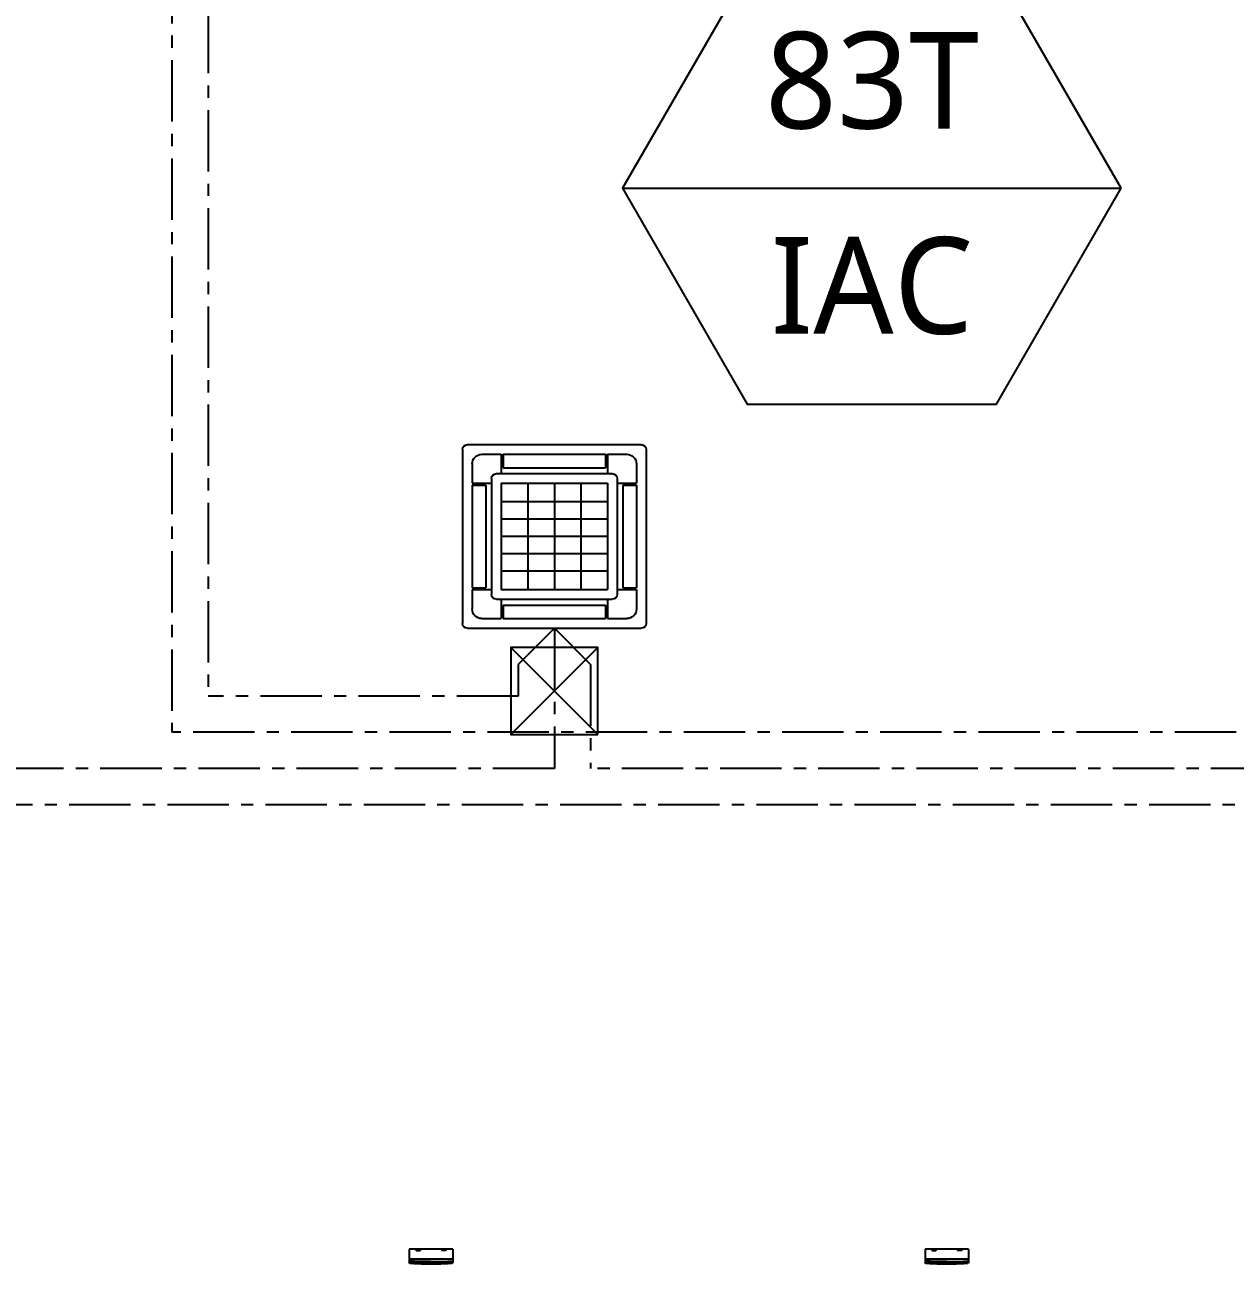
# Model space of a CAD drawing. Header units: millimetres. Extents: x 0 to 504600, y 0 to 118800.
# Drawn here: x 270347 to 276611, y 49173 to 55585 of the extents above; entities that cross this region are included whole.
import ezdxf
from ezdxf.enums import TextEntityAlignment as Align

# ---------------------------------------------------------------- set-up
doc = ezdxf.new("R2010")
doc.units = ezdxf.units.MM
doc.header["$LTSCALE"] = 200
doc.linetypes.add('CENTER', pattern=[50.8, 31.75, -6.35, 6.35, -6.35])
for name, color, linetype in [('LG-AIRCON', 240, 'Continuous'), ('LG-장비번호', 7, 'Continuous'), ('제어선', 6, 'Continuous'), ('통신선', 150, 'Continuous')]:
    doc.layers.add(name, color=color, linetype=linetype)
doc.styles.add('SUNJIN', font='malgun.ttf')

# ---------------------------------------------------------------- blocks, each defined once
blk = doc.blocks.new('장비번호')
at = {"layer": 'LG-장비번호', "color": 0}
blk.add_line((-516, 0), (516, 0), dxfattribs=at)
blk.add_lwpolyline([(516, 0), (258, 446.8), (-258, 446.8), (-516, 0), (-258, -446.8), (258, -446.8)], close=True, dxfattribs=at)
blk = doc.blocks.new('A$C1A5F2745')
at = {"color": 0}
for p, q in [((0, 925), (0, 25)), ((925, 950), (25, 950)), ((200, 900), (100, 900)), ((200, 900), (200, 800)), ((740, 900), (210, 900)), ((210, 900), (210, 830)), ((740, 900), (740, 830)), ((750, 900), (750, 800)), ((850, 900), (750, 900)), ((950, 925), (950, 25)), ((50, 850), (50, 750)), ((900, 850), (900, 750)), ((150, 775), (150, 175)), ((775, 800), (175, 800)), ((740, 830), (210, 830)), ((800, 775), (800, 175)), ((150, 750), (50, 750)), ((50, 740), (50, 210)), ((120, 740), (50, 740)), ((120, 740), (120, 210)), ((750, 750), (200, 750)), ((200, 750), (200, 200)), ((337.5, 750), (337.5, 200)), ((475, 750), (475, 200)), ((612.5, 750), (612.5, 200)), ((750, 750), (750, 200)), ((900, 750), (800, 750)), ((830, 740), (830, 210)), ((900, 740), (830, 740)), ((900, 740), (900, 210)), ((200, 655), (750, 655)), ((200, 565), (750, 565)), ((200, 475), (750, 475)), ((200, 385), (750, 385)), ((200, 295), (750, 295)), ((120, 210), (50, 210)), ((150, 200), (50, 200)), ((50, 200), (50, 100)), ((750, 200), (200, 200)), ((900, 200), (800, 200)), ((900, 210), (830, 210)), ((900, 200), (900, 100)), ((775, 150), (175, 150)), ((200, 150), (200, 50)), ((750, 150), (750, 50)), ((740, 120), (210, 120)), ((210, 120), (210, 50)), ((740, 120), (740, 50)), ((200, 50), (100, 50)), ((740, 50), (210, 50)), ((850, 50), (750, 50)), ((925, 0), (25, 0))]:
    blk.add_line(p, q, dxfattribs=at)
for centre, radius, start, end in [((25, 925), 25, 90, 180), ((100, 850), 50, 90, 180), ((850, 850), 50, 0, 90), ((925, 925), 25, 0, 90), ((175, 775), 25, 90, 180), ((775, 775), 25, 0, 90), ((175, 175), 25, 180, 270), ((775, 175), 25, 270, 0), ((100, 100), 50, 180, 270), ((850, 100), 50, 270, 0), ((25, 25), 25, 180, 270), ((925, 25), 25, 270, 0)]:
    blk.add_arc(centre, radius, start, end, dxfattribs=at)
blk = doc.blocks.new('실내기점검구')
at = {"layer": 'LG-AIRCON', "color": 5, "ltscale": 3}
for p, q in [((0, 450), (450, 0)), ((450, 450), (0, 0))]:
    blk.add_line(p, q, dxfattribs=at)
at = {"layer": 'LG-AIRCON', "color": 7, "ltscale": 3}
blk.add_lwpolyline([(450, 450), (0, 450), (0, 0), (450, 0)], close=True, dxfattribs=at)
blk = doc.blocks.new('A$C1CF1200C')
at = {"color": 0}
for p, q in [((0, 270), (0, 0)), ((0, 270), (82.4, 270)), ((62, 270), (62, 0)), ((73.4, 237.9), (73.4, 270)), ((82.1, 263.3), (73.4, 263.3)), ((73.4, 237.9), (84.7, 237.9)), ((75.4, 135), (75.4, 237.9)), ((77.1, 237.9), (77.1, 228.6)), ((80, 221.8), (80, 244.2)), ((82.1, 237.9), (82.1, 263.3)), ((83, 237.9), (83, 228.6)), ((84.7, 237.9), (84.7, 32.1)), ((0, 226.6), (6.7, 226.6)), ((0, 202.5), (6.7, 202.5)), ((8, 225.2), (8, 214.5)), ((8, 214.5), (8, 203.8)), ((77.1, 228.6), (83, 228.6)), ((75.4, 135), (75.4, 32.1)), ((0, 67.5), (6.7, 67.5)), ((0, 43.4), (6.7, 43.4)), ((0, 0), (82.4, 0)), ((8, 55.5), (8, 66.2)), ((8, 44.8), (8, 55.5)), ((73.4, 32.1), (73.4, 0)), ((73.4, 32.1), (84.7, 32.1)), ((82.1, 6.7), (73.4, 6.7)), ((77.1, 41.4), (83, 41.4)), ((77.1, 32.1), (77.1, 41.4)), ((78.7, 41.4), (82.7, 41.4)), ((80, 48.2), (80, 25.8)), ((82.1, 32.1), (82.1, 6.7)), ((83, 32.1), (83, 41.4))]:
    blk.add_line(p, q, dxfattribs=at)
at = {"color": 0, "extrusion": (0, 0, -1)}
for centre, major_axis, start_param, end_param in [((82.4, 267.3), (1.89, 1.89), -0.785398, 0.256761), ((57, 252.5), (-22.7, 22.7), 1.827558, 2.22684), ((-1778.5, 135), (1867.2, 12.5), -0.058343, 0.006703), ((-1778.5, 135), (-1323.2, 1323.2), 2.291149, 2.356194), ((6.7, 225.2), (-0.945, 0.945), 0.785398, 2.356194), ((6.7, 203.8), (0.945, 0.945), 0.785398, 2.356194), ((-1778.5, 135), (-1867.2, 12.3), 3.135024, 3.20007), ((-1778.5, 135), (1323.2, 1323.2), 0.785398, 0.850444), ((6.7, 66.2), (-0.945, 0.945), 0.785398, 2.356194), ((6.7, 44.8), (0.945, 0.945), 0.785398, 2.356194), ((82.4, 2.7), (-1.89, 1.89), 2.884831, 3.926991), ((57, 17.5), (22.7, 22.7), 0.914752, 1.314035)]:
    blk.add_ellipse(centre, major_axis=major_axis, ratio=1, start_param=start_param, end_param=end_param, dxfattribs=at)

msp = doc.modelspace()

# ---------------------------------------------------------------- linework, layer by layer
at = {"layer": '제어선', "linetype": 'CENTER', "ltscale": 0.05}
for p, q in [((273087.7, 52462.5), (273087.7, 51737)), ((273087.7, 52462.5), (273275.2, 52275)), ((273275.2, 52275), (273275.2, 51737)), ((273087.7, 51737), (269962.4, 51737)), ((278327.2, 51737), (273275.2, 51737)), ((278514.7, 51549.5), (269962.4, 51549.5))]:
    msp.add_line(p, q, dxfattribs=at)
at = {"layer": '통신선', "color": 150, "linetype": 'CENTER', "ltscale": 0.05}
for p, q in [((271296.2, 62255.6, 0), (271296.2, 52112, 0)), ((271108.7, 62005.6, 0), (271108.7, 51924.5, 0)), ((273087.7, 52462.5), (272900.2, 52275)), ((272900.2, 52275), (272900.2, 52112)), ((272900.2, 52112), (271296.2, 52112, 0)), ((278139.7, 51924.5), (271108.7, 51924.5))]:
    msp.add_line(p, q, dxfattribs=at)

# ---------------------------------------------------------------- block references
at = {"layer": 'LG-AIRCON', "color": 211, "xscale": -1}
msp.add_blockref('A$C1A5F2745', (273562.7, 52462.5), dxfattribs=at)
at = {"layer": 'LG-AIRCON', "color": 8, "rotation": 270}
msp.add_blockref('실내기점검구', (272862.7, 52362.5), dxfattribs=at)
at = {"layer": 'LG-장비번호', "color": 2, "xscale": 2.5, "yscale": 2.5, "zscale": 2.5}
msp.add_blockref('장비번호', (274731.3, 54739.2), dxfattribs=at)
at = {"layer": '제어선', "linetype": 'CENTER', "xscale": 0.8333333333333334, "yscale": 0.8333333333333334, "zscale": 0.8333333333333334, "rotation": 270}
for p in [(272336.6, 49250), (275006, 49250)]:
    msp.add_blockref('A$C1CF1200C', p, dxfattribs=at)

# ---------------------------------------------------------------- texts
at = {"layer": 'LG-장비번호', "color": 2, "style": 'SUNJIN'}
for s, p in [('83T', (274731.3, 55297.9)), ('IAC', (274731.3, 54235.9))]:
    msp.add_text(s, height=500, dxfattribs=at).set_placement(p, align=Align.MIDDLE_CENTER)

doc.saveas('drawing.dxf')
